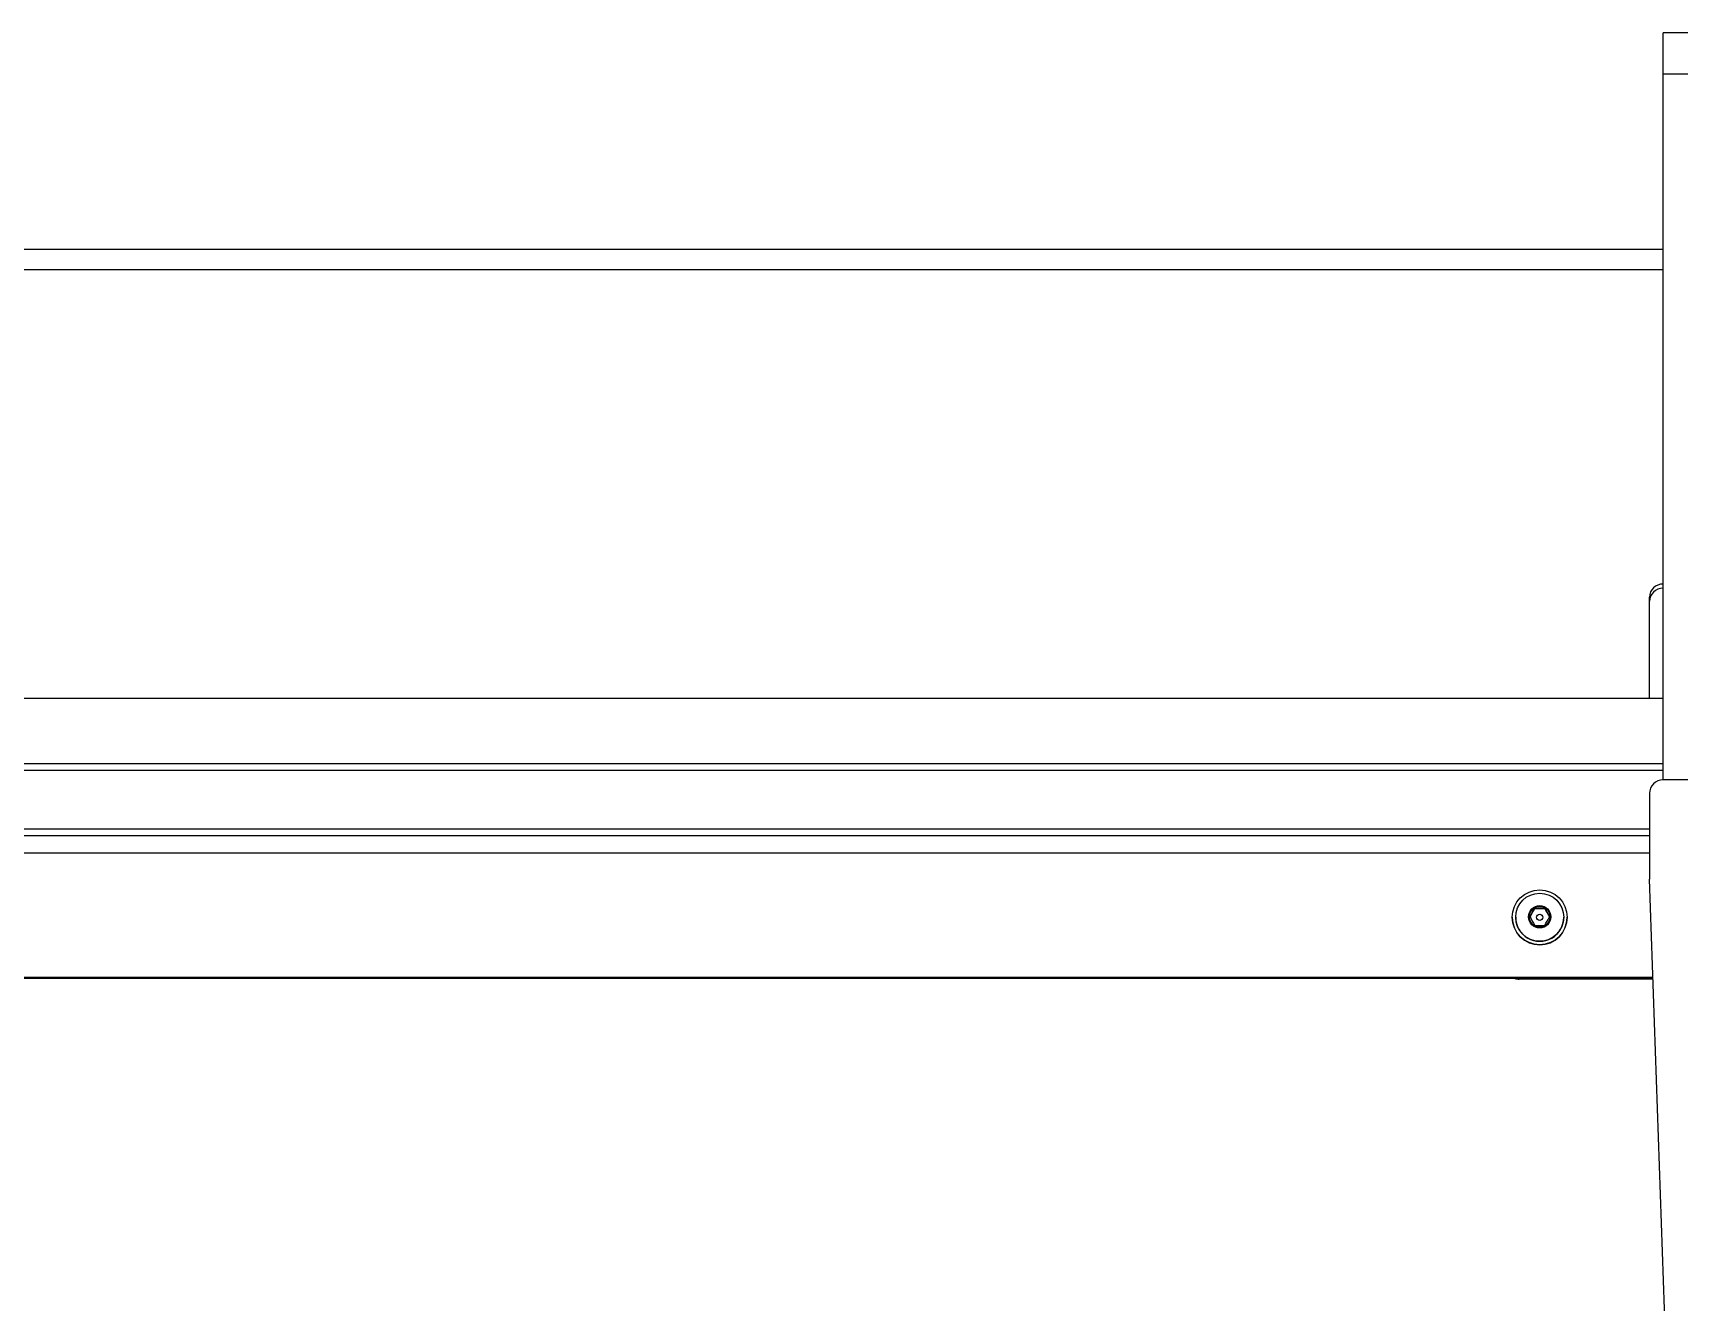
# Model space of a CAD drawing. Header units: millimetres. Extents: x 22162 to 28102, y 3160 to 7360.
# Drawn here: x 25040.4 to 25520.2, y 6362.5 to 6732.2 of the extents above; entities that cross this region are included whole.
import ezdxf

# ---------------------------------------------------------------- set-up
doc = ezdxf.new("R2010")
doc.units = ezdxf.units.MM
doc.header["$LTSCALE"] = 0.3
doc.layers.add('LBGXX-01-BOČNICE', color=7, linetype='Continuous')

msp = doc.modelspace()

# ---------------------------------------------------------------- linework, layer by layer
at = {"color": 7, "linetype": 'Continuous'}
msp.add_line((25525.49, 6088.6), (25511.62, 6485.65), dxfattribs=at)
at = {"layer": 'LBGXX-01-BOČNICE', "color": 7, "linetype": 'Continuous'}
for p, q in [((25515.62, 6720.19), (25515.62, 6732.19)), ((25555.62, 6732.19), (25515.62, 6732.19)), ((25555.62, 6720.19), (25515.62, 6720.19)), ((25515.62, 6514.62), (25515.62, 6720.19)), ((25515.62, 6669.06), (24974.62, 6669.06)), ((24974.62, 6663.24), (25515.62, 6663.24)), ((25511.62, 6566.62), (25511.62, 6567.86)), ((25511.62, 6538.45), (25511.62, 6566.62)), ((25515.62, 6538.35), (24974.62, 6538.35)), ((25515.62, 6519.29), (24974.62, 6519.29)), ((25515.62, 6517.36), (24974.62, 6517.36)), ((25556.89, 6514.62), (25515.62, 6514.62)), ((25511.62, 6510.62), (25511.62, 6485.65)), ((24974.62, 6500.37), (25511.62, 6500.37)), ((25511.62, 6498.3), (24974.62, 6498.3)), ((24974.62, 6493.38), (25511.62, 6493.38)), ((25471.62, 6474.57), (25471.62, 6474.54)), ((25472.62, 6474.6), (25472.62, 6474.57)), ((25476.74, 6474.72), (25476.74, 6474.72)), ((25476.74, 6474.72), (25476.74, 6474.72)), ((25478.18, 6477.22), (25478.18, 6477.11)), ((25478.18, 6477.22), (25478.18, 6477.11)), ((25478.18, 6477.22), (25478.18, 6477.22)), ((25478.18, 6477.11), (25478.18, 6477.11)), ((25481.07, 6477.22), (25481.07, 6477.11)), ((25481.07, 6477.22), (25481.07, 6477.11)), ((25481.07, 6477.22), (25481.07, 6477.22)), ((25481.07, 6477.11), (25481.07, 6477.11)), ((25482.51, 6474.72), (25482.51, 6474.72)), ((25482.51, 6474.72), (25482.51, 6474.72)), ((25486.62, 6474.57), (25486.62, 6474.6)), ((25487.62, 6474.54), (25487.62, 6474.57)), ((25478.18, 6472.22), (25478.18, 6472.22)), ((25481.07, 6472.22), (25481.07, 6472.22)), ((25512.63, 6456.77), (23814.62, 6456.77)), ((25512.62, 6457.05), (23814.63, 6457.05)), ((25512.63, 6456.77), (25473.62, 6456.77)), ((25473.62, 6456.77), (25473.62, 6456.56)), ((25512.64, 6456.56), (25473.62, 6456.56))]:
    msp.add_line(p, q, dxfattribs=at)
for centre, radius, start, end in [((25515.62, 6510.62), 4, 90, 180), ((25245.37, 6610.05), 268.03, 329.6767, 330.2931), ((25244.77, 6610.29), 268.73, 329.6775, 330.2923), ((25709.55, 6607.55), 268.03, 209.7069, 210.3233), ((25479.62, 6611.93), 134.72, 269.3865, 270.6135), ((25479.62, 6611.82), 134.72, 269.3865, 270.6135), ((25714.48, 6610.39), 268.73, 209.7077, 210.3225), ((25713.88, 6609.94), 268.03, 209.7069, 210.3233), ((25249.1, 6607.89), 268.73, 329.6775, 330.2923), ((25479.62, 6606.93), 134.72, 269.3865, 270.6135)]:
    msp.add_arc(centre, radius, start, end, dxfattribs=at)
for centre, major_axis, ratio, start_param, end_param in [((25515.62, 6567.86), (-4, 0), 0.951057, 4.712389, 6.283185), ((25515.62, 6566.62), (4, 0), 0.951057, 1.570796, 3.141593), ((25479.62, 6474.54), (8, 0), 0.999391, 3.141593, 6.283185), ((25479.62, 6474.57), (-7, 0), 0.999391, 0, 3.141593), ((25473.62, 6460.56), (4, 0), 0.999391, 4.387289, 4.712389)]:
    msp.add_ellipse(centre, major_axis=major_axis, ratio=ratio, start_param=start_param, end_param=end_param, dxfattribs=at)
for centre, major_axis in [((25479.62, 6474.57), (8, 0)), ((25479.62, 6474.6), (-7, 0)), ((25479.62, 6474.72), (-3.25, 0)), ((25479.62, 6474.72), (3.1, 0)), ((25479.62, 6474.72), (3.03, 0)), ((25479.62, 6474.57), (0.894, 0))]:
    msp.add_ellipse(centre, major_axis=major_axis, ratio=0.999391, dxfattribs=at)

doc.saveas('drawing.dxf')
